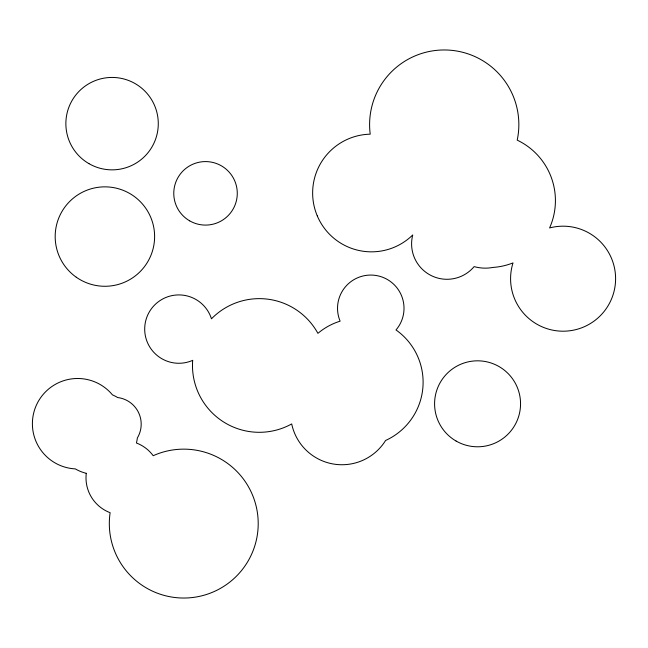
<?xml version="1.0" encoding="UTF-8"?>
<svg xmlns="http://www.w3.org/2000/svg" width="648" height="648" viewBox="0 0 648 648"><rect width="100%" height="100%" fill="white"/><g stroke="black" fill="none" stroke-linecap="round" stroke-linejoin="round"><path stroke-width="0.97" d="M76.27 277.214A49.718 49.718 0 0 0 154.41 241.04A49.718 49.718 0 0 0 84.005 191.452A49.718 49.718 0 0 0 76.27 277.214M189.653 220.838A31.752 31.752 0 0 0 237.281 193.339A31.752 31.752 0 0 0 189.653 165.839A31.752 31.752 0 0 0 189.653 220.838M88.97 163.661A46.202 46.202 0 0 0 158.282 123.647A46.202 46.202 0 0 0 88.97 83.633A46.202 46.202 0 0 0 88.97 163.661M86.273 473.324A37.244 37.244 0 0 0 110.12 512.69A74.447 74.447 0 0 0 186.964 597.966A74.447 74.447 0 0 0 256.195 506.396A74.447 74.447 0 0 0 153.203 455.706A37.244 37.244 0 0 0 136.428 442.997A41.488 41.488 0 0 0 137.344 437.991A26.811 26.811 0 0 0 117.653 397.54A41.488 41.488 0 0 0 112.46 394.875A45.222 45.222 0 0 0 37.211 403.421A45.222 45.222 0 0 0 75.281 468.885A41.488 41.488 0 0 0 86.273 473.324M456.079 441.029A42.979 42.979 0 0 0 520.555 403.801A42.979 42.979 0 0 0 456.079 366.582A42.979 42.979 0 0 0 456.079 441.029M317.269 215.881A58.838 58.838 0 0 0 412.752 234.932A35.389 35.389 0 0 0 474.125 266.611A41.197 41.197 0 0 0 492.966 267.43A66.963 66.963 0 0 0 513.014 262.91A52.504 52.504 0 0 0 556.98 330.845A52.504 52.504 0 0 0 615.462 274.93A52.504 52.504 0 0 0 549.585 227.95A66.963 66.963 0 0 0 517.209 140.138A74.625 74.625 0 0 0 447.25 50.026A74.625 74.625 0 0 0 370.219 134.177A58.838 58.838 0 0 0 317.269 215.881M192.675 360.361A66.825 66.825 0 0 0 291.697 423.93A51.354 51.354 0 0 0 385.584 440.478A63.966 63.966 0 0 0 396.001 329.954A33.242 33.242 0 0 0 396.05 286.716A33.242 33.242 0 0 0 353.338 280.001A33.242 33.242 0 0 0 340.119 321.165A63.966 63.966 0 0 0 317.909 333.339A66.825 66.825 0 0 0 211.467 318.808A34.182 34.182 0 0 0 167.403 296.897A34.182 34.182 0 0 0 147.12 341.739A34.182 34.182 0 0 0 192.675 360.361"/></g></svg>
